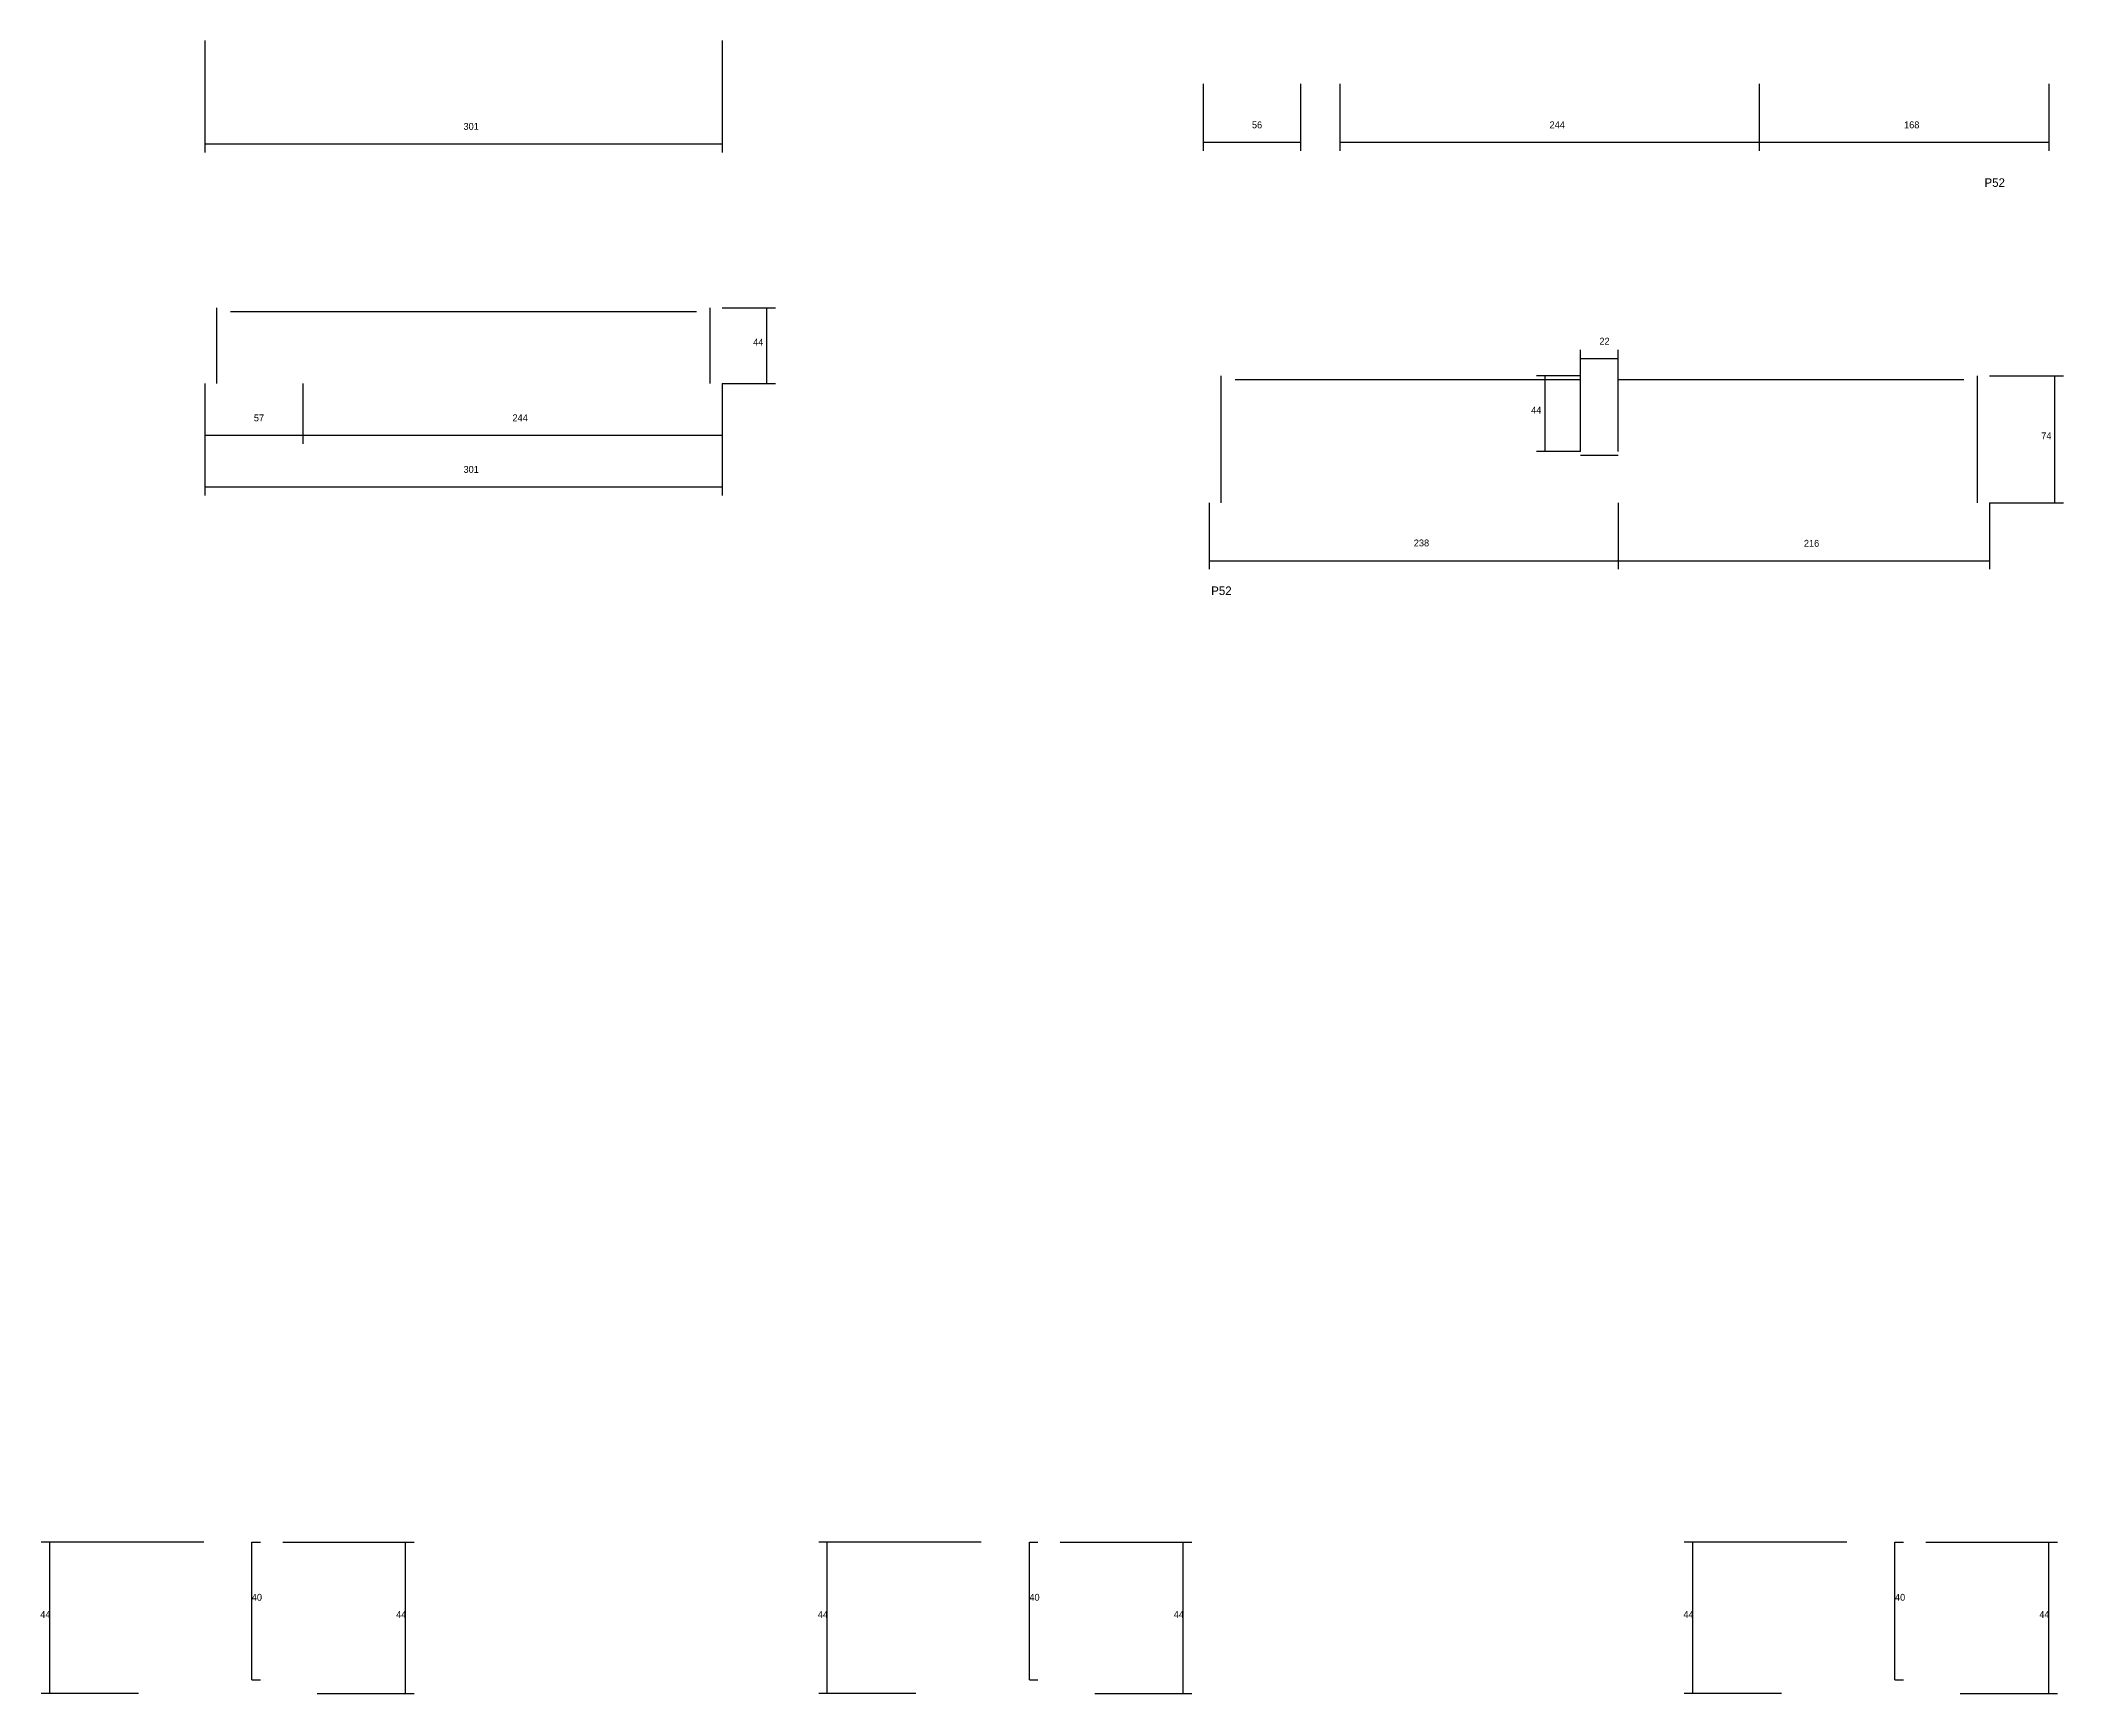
# Model space of a CAD drawing. Header units: metres. Extents: x 137287 to 143227, y 29598 to 30602.
# Drawn here: x 142049 to 143227, y 29638 to 30600 of the extents above; entities that cross this region are included whole.
import ezdxf

# ---------------------------------------------------------------- set-up
doc = ezdxf.new("R2010")
doc.units = ezdxf.units.M
for name, color, linetype in [('COTA', 4, 'Continuous'), ('Cota Seção (2x)', 4, 'Continuous'), ('NOMENCLATURA', 7, 'Continuous'), ('SARR_2.2x7', 40, 'Continuous')]:
    doc.layers.add(name, color=color, linetype=linetype)

msp = doc.modelspace()

# ---------------------------------------------------------------- linework, layer by layer
at = {"layer": 'COTA'}
for p, q in [((142145.1, 30600.4), (142145.1, 30535.2)), ((142446.1, 30600.4), (142446.1, 30535.2)), ((142145.1, 30540.2), (142446.1, 30540.2)), ((142446.1, 30444.8), (142477.2, 30444.8)), ((142472.2, 30400.8), (142472.2, 30444.8)), ((142145.1, 30400.8), (142145.1, 30335.6)), ((142145.1, 30400.8), (142145.1, 30365.7)), ((142202.1, 30400.8), (142202.1, 30365.7)), ((142202.1, 30400.8), (142202.1, 30365.7)), ((142446.1, 30400.8), (142446.1, 30335.6)), ((142446.1, 30400.8), (142446.1, 30365.7)), ((142446.1, 30400.8), (142477.2, 30400.8)), ((142145.1, 30370.7), (142202.1, 30370.7)), ((142202.1, 30370.7), (142446.1, 30370.7)), ((142145.1, 30340.6), (142446.1, 30340.6)), ((142144.4, 29726.5), (142049.8, 29726.5)), ((142054.8, 29638.5), (142054.8, 29726.5)), ((142190.4, 29726.5), (142266.9, 29726.5)), ((142261.9, 29638.5), (142261.9, 29726.5)), ((142596.9, 29726.5), (142502.3, 29726.5)), ((142507.3, 29638.5), (142507.3, 29726.5)), ((142642.9, 29726.5), (142719.4, 29726.5)), ((142714.4, 29638.5), (142714.4, 29726.5)), ((143100.6, 29726.5), (143006, 29726.5)), ((143011, 29638.5), (143011, 29726.5)), ((143146.6, 29726.5), (143223.1, 29726.5)), ((143218.1, 29638.5), (143218.1, 29726.5)), ((142106.4, 29638.5), (142049.8, 29638.5)), ((142210.4, 29638.5), (142266.9, 29638.5)), ((142558.9, 29638.5), (142502.3, 29638.5)), ((142662.9, 29638.5), (142719.4, 29638.5)), ((143062.6, 29638.5), (143006, 29638.5)), ((143166.6, 29638.5), (143223.1, 29638.5))]:
    msp.add_line(p, q, dxfattribs=at)
at = {"layer": 'Cota Seção (2x)'}
for p, q in [((142726.1, 30575.2), (142726.1, 30536.2)), ((142782.6, 30575.2), (142782.6, 30536.2)), ((142805.6, 30575.2), (142805.6, 30536.2)), ((143049.6, 30575.2), (143049.6, 30536.2)), ((143049.6, 30575.2), (143049.6, 30536.2)), ((143218.1, 30575.2), (143218.1, 30536.2)), ((142726.1, 30541.2), (142782.6, 30541.2)), ((142805.6, 30541.2), (143049.6, 30541.2)), ((143049.6, 30541.2), (143218.1, 30541.2)), ((142945.6, 30361.3), (142945.6, 30420.4)), ((142945.6, 30415.4), (142967.6, 30415.4)), ((142967.6, 30361.3), (142967.6, 30420.4)), ((142945.6, 30405.3), (142920, 30405.3)), ((142925, 30361.3), (142925, 30405.3)), ((143183.6, 30405.3), (143226.7, 30405.3)), ((143221.7, 30331.3), (143221.7, 30405.3)), ((142945.6, 30361.3), (142920, 30361.3)), ((142729.6, 30331.3), (142729.6, 30292.7)), ((142967.6, 30331.3), (142967.6, 30292.7)), ((142967.6, 30331.3), (142967.6, 30292.7)), ((143183.6, 30331.3), (143226.7, 30331.3)), ((143183.6, 30331.3), (143183.6, 30292.7)), ((142729.6, 30297.7), (142967.6, 30297.7)), ((142967.6, 30297.7), (143183.6, 30297.7)), ((142172.4, 29646.5), (142172.4, 29726.5)), ((142172.4, 29726.5), (142177.4, 29726.5)), ((142624.9, 29646.5), (142624.9, 29726.5)), ((142624.9, 29726.5), (142629.9, 29726.5)), ((143128.6, 29646.5), (143128.6, 29726.5)), ((143128.6, 29726.5), (143133.6, 29726.5)), ((142172.4, 29646.5), (142177.4, 29646.5)), ((142624.9, 29646.5), (142629.9, 29646.5)), ((143128.6, 29646.5), (143133.6, 29646.5))]:
    msp.add_line(p, q, dxfattribs=at)
at = {"layer": 'SARR_2.2x7'}
for p, q in [((142152.1, 30400.8), (142152.1, 30444.8)), ((142439.1, 30400.8), (142439.1, 30444.8)), ((142160.1, 30442.6), (142202.1, 30442.6)), ((142202.1, 30442.6), (142431.1, 30442.6)), ((142736.6, 30331.3), (142736.6, 30405.3)), ((142744.6, 30403.1), (142945.6, 30403.1)), ((142967.6, 30403.1), (143168.6, 30403.1)), ((143176.6, 30331.3), (143176.6, 30405.3)), ((142945.6, 30359.1), (142967.6, 30359.1))]:
    msp.add_line(p, q, dxfattribs=at)

# ---------------------------------------------------------------- texts
at = {"layer": 'COTA'}
for s, p in [('301', (142295.6, 30548.4)), ('44', (142464.1, 30422.8)), ('57', (142173.6, 30378.8)), ('244', (142324.1, 30378.8)), ('301', (142295.6, 30348.8)), ('44', (142049.3, 29682.5)), ('44', (142256.4, 29682.5)), ('44', (142501.8, 29682.5)), ('44', (142708.9, 29682.5)), ('44', (143005.5, 29682.5)), ('44', (143212.6, 29682.5))]:
    msp.add_text(s, height=4, dxfattribs=at).set_placement(p)
at = {"layer": 'Cota Seção (2x)'}
for s, p in [('56', (142754.4, 30549.3)), ('244', (142927.6, 30549.3)), ('168', (143133.9, 30549.3)), ('22', (142956.6, 30423.4)), ('44', (142916.9, 30383.3)), ('74', (143213.7, 30368.3)), ('238', (142848.6, 30306)), ('216', (143075.6, 30305.8)), ('40', (142172.4, 29692.5)), ('40', (142624.9, 29692.5)), ('40', (143128.6, 29692.5))]:
    msp.add_text(s, height=4, dxfattribs=at).set_placement(p)
at = {"layer": 'NOMENCLATURA'}
for p in [(143180.7, 30515.2), (142730.7, 30277.7)]:
    msp.add_text('P52', height=5, dxfattribs=at).set_placement(p)

doc.saveas('drawing.dxf')
